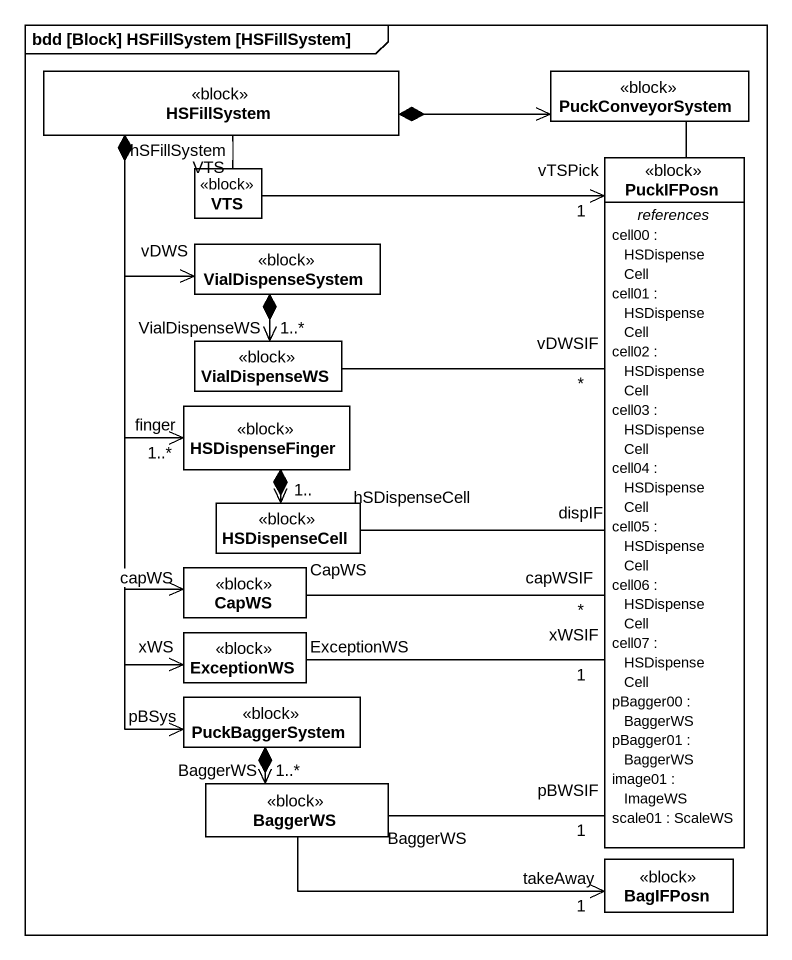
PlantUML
@startuml
mainframe bdd [Block] HSFillSystem [HSFillSystem]
hide circle
hide empty members
class HSFillSystem <<block>>
class PuckConveyorSystem <<block>>
class VTS <<block>>
class PuckIFPosn <<block>> {
  -- references --
  cell00 : HSDispenseCell
  cell01 : HSDispenseCell
  cell02 : HSDispenseCell
  cell03 : HSDispenseCell
  cell04 : HSDispenseCell
  cell05 : HSDispenseCell
  cell06 : HSDispenseCell
  cell07 : HSDispenseCell
  pBagger00 : BaggerWS
  pBagger01 : BaggerWS
  image01 : ImageWS
  scale01 : ScaleWS
}
class VialDispenseSystem <<block>>
class VialDispenseWS <<block>>
class HSDispenseFinger <<block>>
class HSDispenseCell <<block>>
class CapWS <<block>>
class ExceptionWS <<block>>
class PuckBaggerSystem <<block>>
class BaggerWS <<block>>
class BagIFPosn <<block>>
HSFillSystem *-right-> PuckConveyorSystem
HSFillSystem "hSFillSystem" -- "VTS" VTS
HSFillSystem *--> "vDWS" VialDispenseSystem
HSFillSystem *--> "finger\n1..*" HSDispenseFinger
HSFillSystem *--> "capWS" CapWS
HSFillSystem *--> "xWS" ExceptionWS
HSFillSystem *--> "pBSys" PuckBaggerSystem
PuckConveyorSystem -- PuckIFPosn
VTS --> "vTSPick\n1" PuckIFPosn
VialDispenseSystem *--> "VialDispenseWS\n1..*" VialDispenseWS
VialDispenseWS -right- "vDWSIF\n*" PuckIFPosn
HSDispenseFinger *--> "1.." HSDispenseCell
HSDispenseCell "hSDispenseCell" -right- "dispIF" PuckIFPosn
CapWS "CapWS" -right- "capWSIF\n*" PuckIFPosn
ExceptionWS "ExceptionWS" -right- "xWSIF\n1" PuckIFPosn
PuckBaggerSystem *--> "BaggerWS\n1..*" BaggerWS
BaggerWS "BaggerWS" -up- "pBWSIF\n1" PuckIFPosn
BagIFPosn "takeAway\n1" <-left- BaggerWS
@enduml
